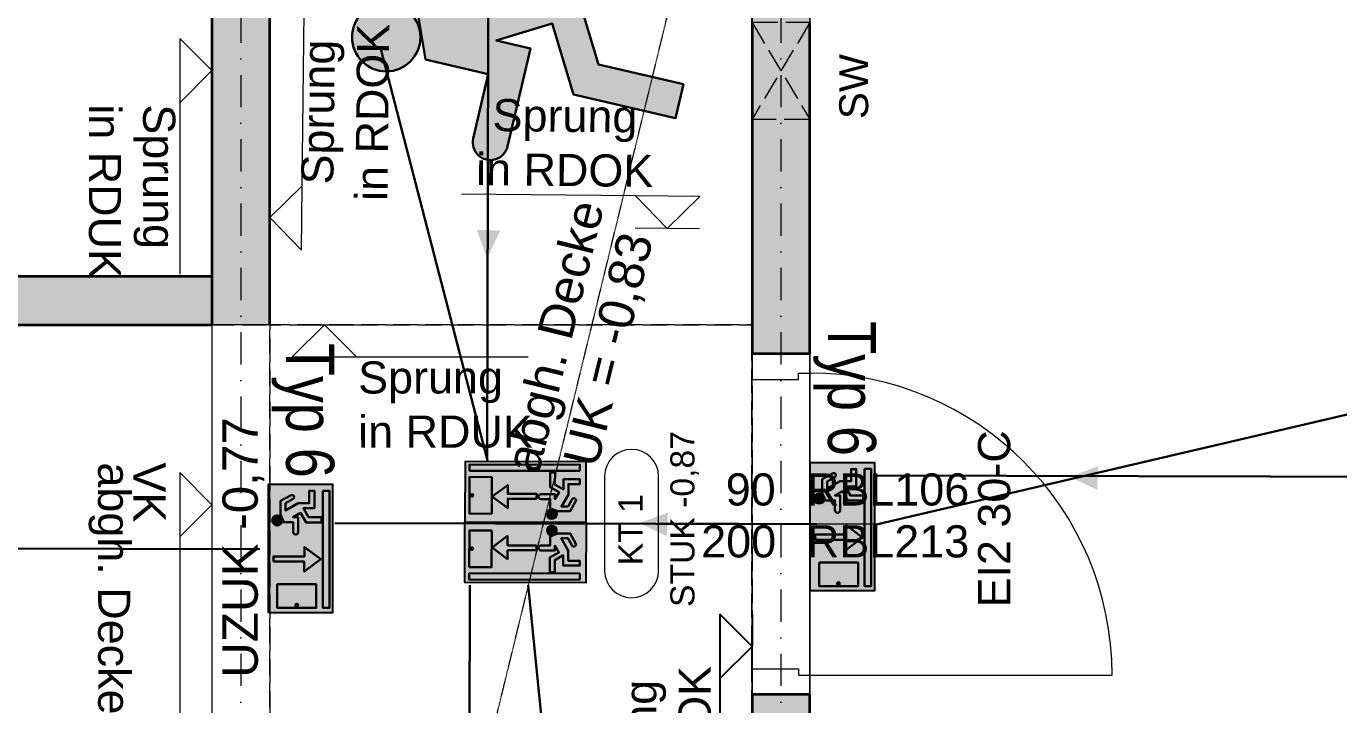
# Model space of a CAD drawing. Header units: millimetres. Extents: x 32522367 to 32638135, y 41424826 to 41540167.
# Drawn here: x 32617142 to 32621224, y 41453141 to 41455252 of the extents above; entities that cross this region are included whole.
import ezdxf
from ezdxf.enums import TextEntityAlignment as Align

# ---------------------------------------------------------------- set-up
doc = ezdxf.new("R2010")
doc.units = ezdxf.units.MM
for name, pattern in [('Raster', [0.2, 0.1, -0.05, 0, -0.05]), ('Strichlinie eng', [0.1, 0.075, -0.025]), ('Untersicht', [0.1, 0.075, -0.025])]:
    doc.linetypes.add(name, pattern=pattern)
for name, color, linetype in [('000 Achsraster Haupt', 251, 'Continuous'), ('120 Wand Innen tragend', 251, 'Continuous'), ('215 DVK darunter', 251, 'Continuous'), ('215 DVK darüber', 251, 'Continuous'), ('220 Bodenaufbau', 251, 'Continuous'), ('230 Decke abgehaengt', 251, 'Continuous'), ('240 Unterdaemmung', 251, 'Continuous'), ('811 Raum 2.Erschließung_ Nebenräume_Allg.räume_Technik', 251, 'Continuous'), ('915 Allgemein Beschriftung', 251, 'Continuous'), ('956 Fensternummer', 251, 'Continuous'), ('Archicad Tür-Marker', 251, 'Continuous'), ('Archicad Türen', 251, 'Continuous'), ('dp_GE_SIBEL', 80, 'Continuous')]:
    doc.layers.add(name, color=color, linetype=linetype)
for name, color, linetype, lineweight in [('000 Achsraster Haupt_Stift_Nr__1', 251, 'Continuous', 13), ('120 Wand Innen tragend_Stift_Nr__1', 251, 'Continuous', 13), ('120 Wand Innen tragend_Stift_Nr__23', 251, 'Continuous', 13), ('120 Wand Innen tragend_Stift_Nr__24', 251, 'Continuous', 13), ('120 Wand Innen tragend_Stift_Nr__6', 251, 'Continuous', 13), ('120 Wand Innen tragend_Stift_Nr__8', 251, 'Continuous', 35), ('215 DVK darunter_Stift_Nr__16', 251, 'Continuous', 25), ('215 DVK darüber_Stift_Nr__17', 251, 'Continuous', 18), ('220 Bodenaufbau_Stift_Nr__19', 251, 'Continuous', 0), ('220 Bodenaufbau_Stift_Nr__6', 251, 'Continuous', 13), ('230 Decke abgehaengt_Stift_Nr__1', 251, 'Continuous', 13), ('230 Decke abgehaengt_Stift_Nr__6', 251, 'Continuous', 13), ('240 Unterdaemmung_Stift_Nr__6', 251, 'Continuous', 13), ('915 Allgemein Beschriftung_Stift_Nr__6', 251, 'Continuous', 13), ('955 Polierplan Beschriftung_Stift_Nr__109', 251, 'Continuous', 13), ('956 Durchbruch Beschriftung_Stift_Nr__61', 251, 'Continuous', 25), ('956 Fensternummer_Stift_Nr__1', 251, 'Continuous', 13), ('970 Brandschutz Beschriftung.Texte_ Bemaßung_ Symbole_ Fluchtwege_Stift_Nr__121', 251, 'Continuous', 13), ('Archicad Tür-Marker_Stift_Nr__1', 251, 'Continuous', 13), ('Archicad Türen_Stift_Nr__1', 251, 'Continuous', 13), ('Archicad Türen_Stift_Nr__8', 251, 'Continuous', 35), ('dp_GE_ST_Attribut_Attribut1', 250, 'Continuous', 5)]:
    doc.layers.add(name, color=color, linetype=linetype, lineweight=lineweight)
doc.layers.add('E2_LEHR_MENSCH_NATIVE', color=112, linetype='Continuous', lineweight=35, true_color=0x20dd55)
doc.layers.add('E2_LEHR_WEG_B_INTERPRETATION', color=112, linetype='Continuous', lineweight=80, true_color=0x20dd55)
doc.layers.add('E_NACHRTECH', color=3, linetype='Continuous', true_color=0x00fa00)
doc.styles.add('DPG_TXT', font='arial.ttf', dxfattribs={"width": 0.8})
doc.styles.add('ERSTELLTER_STIL_1', font='arial.ttf')

# ---------------------------------------------------------------- blocks, each defined once
blk = doc.blocks.new('9809550')
at = {"color": 18, "lineweight": 30, "true_color": 0x000000}
for points in [[(423921.7, 99168.8), (423956.8, 99168.8), (423956.8, 99202.9), (423984.5, 99214.5), (424033.7, 99214.5), (424053.8, 99178.3)], [(424040.2, 99170.9), (424025.2, 99196.7), (423999.7, 99196.8), (424026.2, 99150.3), (424026.2, 99110.9), (424070.2, 99110.9), (424070.2, 99092.3), (424007.5, 99092.3), (424007.5, 99131.7), (423975, 99113.1), (423975, 99067), (423956.5, 99067), (423956.5, 99122.4), (423990.5, 99141.9), (423975.1, 99168.8), (423975.1, 99150.2), (423921.7, 99150.3)]]:
    blk.add_lwpolyline(points, dxfattribs=at)
blk.add_circle((423963.6, 99225.9), 18.1, dxfattribs=at)
for centre, radius, start, end in [((424047.8, 99173.1), 7.96, 195.7299, 41.4005), ((423921.7, 99159.5), 9.27, 89.9849, 270.0151)]:
    blk.add_arc(centre, radius, start, end, dxfattribs=at)
blk = doc.blocks.new('RIVO_ARR_down')
at = {"true_color": 0x56c81e}
h = blk.add_hatch(color=72, dxfattribs=at)
h.dxf.hatch_style = 1
h.paths.add_polyline_path([(2487.16, 1656.78), (2487.16, 1647.95), (2504.83, 1647.95), (2504.83, 1656.78)])
h.paths.add_polyline_path([(2496.19, 1651.84), (2494.51, 1649.58), (2492.81, 1651.85), (2494.2, 1651.85), (2494.2, 1656.07), (2494.9, 1656.08), (2494.9, 1651.84)], flags=16)
h.paths.add_polyline_path([(2498.26, 1653.37), (2499.6, 1653.37), (2499.6, 1654.67), (2500.12, 1654.91, -0.535619), (2499.17, 1655.55, -1), (2500.55, 1655.55, -0.302406), (2500.12, 1654.91), (2500.66, 1655.11), (2502.53, 1655.11), (2503.29, 1653.73, -1.25347), (2502.78, 1653.45), (2502.2, 1654.43), (2501.24, 1654.44), (2502.24, 1652.67), (2502.24, 1651.16), (2503.92, 1651.16), (2503.92, 1650.46), (2501.53, 1650.46), (2501.53, 1651.96), (2500.29, 1651.25), (2500.29, 1649.49), (2499.59, 1649.49), (2499.59, 1651.6), (2500.88, 1652.34), (2500.3, 1653.37), (2500.3, 1652.66), (2498.26, 1652.67, -1)], flags=16)
h.paths.add_polyline_path([(2503.92, 1649.3), (2503.92, 1648.39), (2487.82, 1648.39), (2487.82, 1649.3)], flags=16)
h.paths.add_polyline_path([(2491.07, 1650.21), (2487.82, 1650.21), (2487.82, 1655.56), (2491.07, 1655.56)], flags=16)
h.paths.add_polyline_path([(2488, 1652.89, -1), (2488.38, 1652.89, -1)], flags=0)
at = {"true_color": 0xffffff}
h = blk.add_hatch(color=7, dxfattribs=at)
h.dxf.hatch_style = 1
h.paths.add_polyline_path([(2487.82, 1655.56), (2487.82, 1650.21), (2491.07, 1650.21), (2491.07, 1655.56)])
h.paths.add_polyline_path([(2488.38, 1652.89, -1), (2488, 1652.89, -1)], flags=16)
h = blk.add_hatch(color=7, dxfattribs=at)
h.dxf.hatch_style = 1
h.paths.add_polyline_path([(2494.9, 1651.84), (2494.9, 1656.08), (2494.2, 1656.07), (2494.2, 1651.85), (2492.81, 1651.85), (2494.51, 1649.58), (2496.19, 1651.84)])
h = blk.add_hatch(color=7, dxfattribs=at)
h.dxf.hatch_style = 1
h.paths.add_polyline_path([(2499.6, 1653.37), (2498.26, 1653.37, 1), (2498.26, 1652.67), (2500.3, 1652.66), (2500.3, 1653.37), (2500.88, 1652.34), (2499.59, 1651.6), (2499.59, 1649.49), (2500.29, 1649.49), (2500.29, 1651.25), (2501.53, 1651.96), (2501.53, 1650.46), (2503.92, 1650.46), (2503.92, 1651.16), (2502.24, 1651.16), (2502.24, 1652.67), (2501.24, 1654.44), (2502.2, 1654.43), (2502.78, 1653.45, 1.25347), (2503.29, 1653.73), (2502.53, 1655.11), (2500.66, 1655.11), (2499.6, 1654.67)])
h = blk.add_hatch(color=7, dxfattribs=at)
h.dxf.hatch_style = 1
h.paths.add_polyline_path([(2499.17, 1655.55, 1), (2500.55, 1655.55, 1)])
h = blk.add_hatch(color=7, dxfattribs=at)
h.dxf.hatch_style = 1
h.paths.add_polyline_path([(2488, 1652.89, 1), (2488.38, 1652.89, 1)])
h = blk.add_hatch(color=7, dxfattribs=at)
h.dxf.hatch_style = 1
h.paths.add_polyline_path([(2487.82, 1649.3), (2487.82, 1648.39), (2503.92, 1648.39), (2503.92, 1649.3)])
blk.add_lwpolyline([(2487.16, 1656.78), (2504.83, 1656.78), (2504.83, 1647.95), (2487.16, 1647.95)], close=True)
at = {"color": 18, "lineweight": 30, "true_color": 0x000000}
for points in [[(2491.07, 1655.56), (2487.82, 1655.56), (2487.82, 1650.21), (2491.07, 1650.21)], [(2503.92, 1649.3), (2487.82, 1649.3), (2487.82, 1648.39), (2503.92, 1648.39)]]:
    blk.add_lwpolyline(points, close=True, dxfattribs=at)
blk.add_lwpolyline([(2494.2, 1656.07), (2494.2, 1651.85), (2492.81, 1651.85), (2494.51, 1649.58), (2496.19, 1651.84), (2494.9, 1651.84), (2494.9, 1656.08), (2494.2, 1656.07)], dxfattribs=at)
blk.add_circle((2488.19, 1652.89), 0.19, dxfattribs=at)
at = {"xscale": 0.0381026673526157, "yscale": 0.0381026673526157, "zscale": 0.0381026673526157}
blk.add_blockref('9809550', (-13654.29, -2125.22), dxfattribs=at)
blk = doc.blocks.new('Decke_40', base_point=(62.2639, -15.0783))
at = {"layer": '240 Unterdaemmung_Stift_Nr__6', "color": 7, "linetype": 'Strichlinie eng', "lineweight": 13, "flags": 128}
blk.add_lwpolyline([(62.2639, -15.0783), (63.4634, -15.4304), (62.7395, -17.8964), (78.2546, -22.451), (82.2403, -8.8739), (75.2838, -6.8318), (75.0022, -7.7913), (74.3977, -7.6139), (74.1047, -8.6118), (72.6655, -8.1893), (71.4571, -12.3056), (68.1084, -11.3225), (66.1126, -10.7367), (66.0929, -10.8038), (63.7229, -10.1081)], close=True, dxfattribs=at)
blk = doc.blocks.new('Decke_61', base_point=(56.4114, -7.9618))
at = {"layer": '220 Bodenaufbau_Stift_Nr__19', "color": 255, "linetype": 'Continuous', "lineweight": 0, "flags": 128}
blk.add_lwpolyline([(56.4114, -7.9618), (57.7835, -8.3646), (57.9525, -7.7889), (59.2958, -8.1832), (59.1268, -8.7589), (73.0691, -12.7788), (74.8516, -6.7065), (73.2396, -6.2333), (72.6655, -8.1893)], dxfattribs=at)
at = {"layer": '220 Bodenaufbau_Stift_Nr__6', "color": 7, "linetype": 'Continuous', "lineweight": 13, "flags": 128}
for points in [[(72.0767, -8.0164), (69.8157, -7.3527)], [(72.6655, -8.1893), (72.0767, -8.0164)]]:
    blk.add_lwpolyline(points, dxfattribs=at)
blk = doc.blocks.new('Decke_63', base_point=(63.9405, -3.1893))
at = {"layer": '915 Allgemein Beschriftung_Stift_Nr__6', "color": 7, "linetype": 'Strichlinie eng', "lineweight": 13, "flags": 128}
blk.add_lwpolyline([(63.9405, -3.1893), (62.1238, -9.3781), (72.9471, -12.5554), (74.6793, -6.6544), (69.3253, -5.0826), (69.1238, -5.0235), (68.5999, -6.8082), (66.1339, -6.0843), (66.6578, -4.2996), (65.3913, -3.9278), (65.4758, -3.6399)], close=True, dxfattribs=at)
blk = doc.blocks.new('Decke_80', base_point=(72.0445, -9.6656))
at = {"layer": '230 Decke abgehaengt_Stift_Nr__6', "color": 7, "linetype": 'Strichlinie eng', "lineweight": 13, "flags": 128}
blk.add_lwpolyline([(72.0445, -9.6656), (72.2172, -9.7163), (71.5074, -12.1343), (72.9466, -12.5568), (74.6789, -6.6558), (73.2397, -6.2333), (72.665, -8.1907), (72.4923, -8.14)], close=True, dxfattribs=at)
blk = doc.blocks.new('Decke_81', base_point=(73.2401, -6.2319))
at = {"layer": '240 Unterdaemmung_Stift_Nr__6', "color": 7, "linetype": 'Strichlinie eng', "lineweight": 13, "flags": 128}
blk.add_lwpolyline([(73.2401, -6.2319), (72.6655, -8.1893), (74.1047, -8.6118), (74.6793, -6.6544)], close=True, dxfattribs=at)
blk = doc.blocks.new('Öffnung_183')
at = {"layer": '120 Wand Innen tragend_Stift_Nr__1', "color": 7, "linetype": 'Untersicht', "lineweight": 13}
for p, q in [((74.3695, -7.7098), (74.4577, -8.0484)), ((74.5422, -7.7605), (74.285, -7.9977))]:
    blk.add_line(p, q, dxfattribs=at)
at = {"layer": '120 Wand Innen tragend_Stift_Nr__6', "color": 7, "linetype": 'Untersicht', "lineweight": 13, "flags": 128}
for points in [[(74.5422, -7.7605), (74.3695, -7.7098)], [(74.285, -7.9977), (74.4577, -8.0484)]]:
    blk.add_lwpolyline(points, dxfattribs=at)
at = {"layer": '120 Wand Innen tragend_Stift_Nr__8', "color": 7, "linetype": 'Continuous', "lineweight": 35, "flags": 128}
for points in [[(74.3695, -7.7098), (74.285, -7.9977)], [(74.4577, -8.0484), (74.5422, -7.7605)]]:
    blk.add_lwpolyline(points, dxfattribs=at)
blk = doc.blocks.new('Zargentür 1-Fl 27')
at = {"layer": 'Archicad Türen_Stift_Nr__1', "color": 7, "linetype": 'Continuous', "lineweight": 13}
for p, q in [((0.47, 0), (0.47, 0.94)), ((-0.47, 0), (-0.53, 0)), ((-0.53, 0), (-0.53, -0.18)), ((-0.47, -0.035), (-0.47, 0)), ((0.47, -0.035), (0.47, 0)), ((0.47, 0), (0.53, 0)), ((0.53, 0), (0.53, -0.18)), ((-0.45, -0.035), (-0.47, -0.035)), ((-0.45, -0.18), (-0.45, -0.035)), ((0.45, -0.18), (0.45, -0.035)), ((0.45, -0.035), (0.47, -0.035)), ((-0.53, -0.18), (-0.47, -0.18)), ((-0.47, -0.18), (-0.45, -0.18)), ((0.47, -0.18), (0.45, -0.18)), ((0.53, -0.18), (0.47, -0.18))]:
    blk.add_line(p, q, dxfattribs=at)
at = {"layer": 'Archicad Türen_Stift_Nr__1', "color": 7, "linetype": 'Strichlinie eng', "lineweight": 13}
for p, q in [((-0.53, 0), (0.53, 0)), ((-0.53, -0.18), (0.53, -0.18))]:
    blk.add_line(p, q, dxfattribs=at)
at = {"layer": 'Archicad Türen_Stift_Nr__1', "color": 7, "linetype": 'Continuous', "lineweight": 13}
blk.add_arc((0.47, 0), 0.94, 90, 180, dxfattribs=at)
at = {"layer": 'Archicad Türen_Stift_Nr__8', "color": 7, "linetype": 'Continuous', "lineweight": 35}
for p, q in [((-0.53, 0), (-0.53, -0.18)), ((-0.53, 0), (-0.53, -0.18)), ((0.53, 0), (0.53, -0.18)), ((0.53, 0), (0.53, -0.18))]:
    blk.add_line(p, q, dxfattribs=at)
blk = doc.blocks.new('T Marker AUT 27_8')
at = {"layer": 'Archicad Tür-Marker_Stift_Nr__1', "color": 7, "linetype": 'Continuous', "lineweight": 13}
blk.add_line((0, 0.225), (0, -0.255), dxfattribs=at)
at = {"layer": 'Archicad Tür-Marker_Stift_Nr__1', "color": 7, "lineweight": 13, "style": 'ERSTELLTER_STIL_1'}
for tag, height, rotation, p in [('widthPrefix1st50_0', 0.1, 90, (0.0036, 0.0326)), ('widthPrefix1st50_1', 0.1, 90, (0.165, 0.0325)), ('DUMMY_269', 0.0667, 90, (-0.0631, 0.4956)), ('DUMMY_270', 0.0667, 90, (0.0983, 0.4956)), ('DUMMY_271', 0.1, 90, (0.0036, -0.2199)), ('DUMMY_273', 0.1, 90, (0.165, -0.2962)), ('DUMMY_272', 0.0667, 90, (-0.0631, -0.1)), ('DUMMY_274', 0.0667, 90, (0.0983, -0.1)), ('AC_SillPrefix_STUK', 0.075, 180, (0.2687, -0.3223)), ('DUMMY_268', 0.05, 180, (-0.2687, -0.3834))]:
    blk.add_attdef(tag, text='', height=height, rotation=rotation, dxfattribs=at).set_placement(p, align=Align.BOTTOM_LEFT)
blk = doc.blocks.new('Wand_342', base_point=(74.852, -6.7051))
at = {"layer": '120 Wand Innen tragend_Stift_Nr__24', "linetype": 'Continuous', "lineweight": 13}
for points in [[(74.6793, -6.6544), (74.0794, -8.6981), (74.2521, -8.7488), (74.852, -6.7051)], [(73.44, -10.8762), (73.6127, -10.9269), (73.9535, -9.7659), (73.7808, -9.7152)]]:
    blk.add_hatch(color=92, dxfattribs=at).paths.add_polyline_path(points)
at = {"layer": '120 Wand Innen tragend_Stift_Nr__8', "color": 7, "linetype": 'Continuous', "lineweight": 35}
for p, q in [((74.2521, -8.7488), (74.0794, -8.6981)), ((73.9535, -9.7659), (73.7808, -9.7152))]:
    blk.add_line(p, q, dxfattribs=at)
at = {"layer": '120 Wand Innen tragend_Stift_Nr__8', "color": 7, "linetype": 'Continuous', "lineweight": 35, "flags": 128}
for points in [[(74.285, -7.9977), (74.0794, -8.6981)], [(74.2521, -8.7488), (74.4577, -8.0484)], [(73.7808, -9.7152), (73.44, -10.8762)], [(73.9225, -9.8715), (73.9535, -9.7659)]]:
    blk.add_lwpolyline(points, dxfattribs=at)
at = {"layer": 'Archicad Tür-Marker', "color": 7, "lineweight": 13}
ref = blk.add_blockref('T Marker AUT 27_8', (74.1028, -9.2574), dxfattribs=dict(at, rotation=253.6400720532658))
ref.add_attrib('widthPrefix1st50', 'RBL106', dxfattribs={"layer": 'Archicad Tür-Marker_Stift_Nr__1', "color": 7, "lineweight": 13, "height": 0.1, "rotation": 343.6401, "style": 'ERSTELLTER_STIL_1'}).set_placement((74.1018, -9.2282), align=Align.BOTTOM_LEFT)
ref.add_attrib('widthPrefix1st50_1', 'RBL213', dxfattribs={"layer": 'Archicad Tür-Marker_Stift_Nr__1', "color": 7, "lineweight": 13, "height": 0.1, "rotation": 343.6401, "style": 'ERSTELLTER_STIL_1'}).set_placement((74.0563, -9.3831), align=Align.BOTTOM_LEFT)
ref.add_attrib('AC_SillPrefix_STUK', 'STUK -0,87', dxfattribs={"layer": 'Archicad Tür-Marker_Stift_Nr__1', "color": 7, "lineweight": 13, "height": 0.075, "rotation": 73.6401, "style": 'ERSTELLTER_STIL_1'}).set_placement((73.7072, -9.4101), align=Align.BOTTOM_LEFT)
ref.add_attrib('DUMMY_271', '90', dxfattribs={"layer": 'Archicad Tür-Marker_Stift_Nr__1', "color": 7, "lineweight": 13, "height": 0.1, "rotation": 343.6401, "style": 'ERSTELLTER_STIL_1'}).set_placement((73.8595, -9.157), align=Align.BOTTOM_LEFT)
ref.add_attrib('DUMMY_273', '200', dxfattribs={"layer": 'Archicad Tür-Marker_Stift_Nr__1', "color": 7, "lineweight": 13, "height": 0.1, "rotation": 343.6401, "style": 'ERSTELLTER_STIL_1'}).set_placement((73.7408, -9.2905), align=Align.BOTTOM_LEFT)
at = {"layer": 'Archicad Türen', "color": 7, "linetype": 'Continuous', "lineweight": 13, "rotation": 253.6400720532658}
blk.add_blockref('Zargentür 1-Fl 27', (74.1028, -9.2574), dxfattribs=at)
blk = doc.blocks.new('Wand_367', base_point=(77.252, -10.8488))
at = {"layer": '120 Wand Innen tragend_Stift_Nr__24', "linetype": 'Continuous', "lineweight": 13}
blk.add_hatch(color=92, dxfattribs=at).paths.add_polyline_path([(73.9225, -9.8715), (73.8718, -10.0442), (77.2013, -11.0216), (77.252, -10.8488)])
at = {"layer": '120 Wand Innen tragend_Stift_Nr__8', "color": 7, "linetype": 'Continuous', "lineweight": 35, "flags": 128}
for points in [[(77.252, -10.8488), (73.9225, -9.8715)], [(73.8718, -10.0442), (77.2013, -11.0216)]]:
    blk.add_lwpolyline(points, dxfattribs=at)
blk = doc.blocks.new('Wand_380', base_point=(72.6655, -8.1893))
at = {"layer": '120 Wand Innen tragend_Stift_Nr__23', "linetype": 'Continuous', "lineweight": 13}
blk.add_hatch(color=91, dxfattribs=at).paths.add_polyline_path([(71.6522, -7.7355), (71.61, -7.8794), (72.4927, -8.1386), (72.535, -7.9946)])
at = {"layer": '120 Wand Innen tragend_Stift_Nr__8', "color": 7, "linetype": 'Continuous', "lineweight": 35, "flags": 128}
for points in [[(72.535, -7.9946), (71.6522, -7.7355)], [(71.61, -7.8794), (72.4927, -8.1386)]]:
    blk.add_lwpolyline(points, dxfattribs=at)
blk = doc.blocks.new('Wand_527', base_point=(73.0119, -7.0091))
at = {"layer": '120 Wand Innen tragend_Stift_Nr__24', "linetype": 'Continuous', "lineweight": 13}
blk.add_hatch(color=92, dxfattribs=at).paths.add_polyline_path([(72.8392, -6.9584), (72.4927, -8.1386), (72.6655, -8.1893), (73.0119, -7.0091)])
at = {"layer": '120 Wand Innen tragend_Stift_Nr__8', "color": 7, "linetype": 'Continuous', "lineweight": 35, "flags": 128}
for points in [[(72.8392, -6.9584), (72.4927, -8.1386)], [(73.0119, -7.0091), (72.8392, -6.9584)], [(72.6655, -8.1893), (73.0119, -7.0091)]]:
    blk.add_lwpolyline(points, dxfattribs=at)
blk = doc.blocks.new('Wand_559', base_point=(72.6655, -8.1893))
at = {"layer": '120 Wand Innen tragend_Stift_Nr__1', "color": 7, "linetype": 'Untersicht', "lineweight": 13, "flags": 128}
for points in [[(72.4927, -8.1386), (72.0449, -9.6642)], [(72.2176, -9.7149), (72.6655, -8.1893)]]:
    blk.add_lwpolyline(points, dxfattribs=at)
blk = doc.blocks.new('Höhenbemaßung_156', base_point=(73.823, -9.5716))
at = {"layer": '215 DVK darunter_Stift_Nr__16', "color": 5, "linetype": 'Continuous', "lineweight": 25}
for p, q in [((73.7552, -9.4475), (73.6988, -9.6393)), ((73.823, -9.5716), (73.7552, -9.4475)), ((73.8512, -9.4757), (73.7947, -9.6676)), ((73.6988, -9.6393), (73.823, -9.5716)), ((73.6988, -9.6393), (73.5504, -10.1438))]:
    blk.add_line(p, q, dxfattribs=at)
at = {"layer": '215 DVK darunter_Stift_Nr__16', "color": 5, "lineweight": 25, "char_height": 0.1, "attachment_point": 7, "rotation": 73.6047, "style": 'ERSTELLTER_STIL_1'}
for s, insert in [('\\A1;{\\pql;\\fArial|b0|i0|c0|p0;\\W1.000000;Sprung}', (73.4104, -10.0285)), ('\\A1;{\\pql;\\fArial|b0|i0|c0|p0;\\W1.000000;in FUOK}', (73.5329, -10.1081))]:
    blk.add_mtext(s, dxfattribs=dict(at, insert=insert))
blk = doc.blocks.new('Höhenbemaßung_175', base_point=(72.8287, -8.2372))
at = {"layer": '215 DVK darüber_Stift_Nr__17', "color": 190, "linetype": 'Continuous', "lineweight": 18, "true_color": 0x9900ff}
for p, q in [((72.8287, -8.2372), (72.7047, -8.305)), ((72.7328, -8.2091), (72.9247, -8.2653)), ((72.8966, -8.3613), (72.8287, -8.2372)), ((72.7047, -8.305), (72.8966, -8.3613)), ((72.8966, -8.3613), (73.4085, -8.5113))]:
    blk.add_line(p, q, dxfattribs=at)
at = {"layer": '215 DVK darüber_Stift_Nr__17', "color": 190, "lineweight": 18, "true_color": 0x9900ff, "char_height": 0.1, "attachment_point": 7, "rotation": 343.6652, "style": 'ERSTELLTER_STIL_1'}
for s, insert in [('\\A1;{\\pql;\\fArial|b0|i0|c0|p0;\\W1.000000;Sprung}', (72.8606, -8.5008)), ('\\A1;{\\pql;\\fArial|b0|i0|c0|p0;\\W1.000000;in RDUK}', (72.8212, -8.6351))]:
    blk.add_mtext(s, dxfattribs=dict(at, insert=insert))
blk = doc.blocks.new('Höhenbemaßung_206', base_point=(73.9364, -8.2497))
at = {"layer": '215 DVK darüber_Stift_Nr__17', "color": 190, "linetype": 'Continuous', "lineweight": 18, "true_color": 0x9900ff}
for p, q in [((73.87, -8.1248), (73.3525, -7.9668)), ((74.0612, -8.1833), (73.87, -8.1248)), ((73.87, -8.1248), (73.9364, -8.2497)), ((73.9364, -8.2497), (74.0612, -8.1833)), ((74.032, -8.2789), (73.8408, -8.2205))]:
    blk.add_line(p, q, dxfattribs=at)
at = {"layer": '215 DVK darüber_Stift_Nr__17', "color": 190, "lineweight": 18, "true_color": 0x9900ff, "char_height": 0.1, "attachment_point": 7, "rotation": 343.0149, "style": 'ERSTELLTER_STIL_1'}
for s, insert in [('\\A1;{\\pql;\\fArial|b0|i0|c0|p0;\\W1.000000;Sprung}', (73.4911, -7.8347)), ('\\A1;{\\pql;\\fArial|b0|i0|c0|p0;\\W1.000000;in RDOK}', (73.4029, -7.9542))]:
    blk.add_mtext(s, dxfattribs=dict(at, insert=insert))
blk = doc.blocks.new('Höhenbemaßung_207', base_point=(72.7594, -7.8693))
at = {"layer": '215 DVK darüber_Stift_Nr__17', "color": 190, "linetype": 'Continuous', "lineweight": 18, "true_color": 0x9900ff}
for p, q in [((72.8842, -7.8029), (73.0423, -7.2854)), ((72.7302, -7.9649), (72.7886, -7.7736)), ((72.8842, -7.8029), (72.7594, -7.8693)), ((72.8258, -7.9941), (72.8842, -7.8029)), ((72.7594, -7.8693), (72.8258, -7.9941))]:
    blk.add_line(p, q, dxfattribs=at)
at = {"layer": '215 DVK darüber_Stift_Nr__17', "color": 190, "lineweight": 18, "true_color": 0x9900ff, "char_height": 0.1, "attachment_point": 7, "rotation": 73.0149, "style": 'ERSTELLTER_STIL_1'}
for s, insert in [('\\A1;{\\pql;\\fArial|b0|i0|c0|p0;\\W1.000000;Sprung}', (73.0069, -7.8352)), ('\\A1;{\\pql;\\fArial|b0|i0|c0|p0;\\W1.000000;in RDOK}', (73.1264, -7.9234))]:
    blk.add_mtext(s, dxfattribs=dict(at, insert=insert))
blk = doc.blocks.new('Höhenbemaßung_208', base_point=(72.7155, -7.3798))
at = {"layer": '215 DVK darüber_Stift_Nr__17', "color": 190, "linetype": 'Continuous', "lineweight": 18, "true_color": 0x9900ff}
for p, q in [((72.6477, -7.2557), (72.5914, -7.4476)), ((72.7155, -7.3798), (72.6477, -7.2557)), ((72.7436, -7.2838), (72.6874, -7.4757)), ((72.5914, -7.4476), (72.7155, -7.3798)), ((72.5914, -7.4476), (72.4414, -7.9595))]:
    blk.add_line(p, q, dxfattribs=at)
at = {"layer": '215 DVK darüber_Stift_Nr__17', "color": 190, "lineweight": 18, "true_color": 0x9900ff, "char_height": 0.1, "attachment_point": 7, "rotation": 253.6652, "style": 'ERSTELLTER_STIL_1'}
for s, insert in [('\\A1;{\\pql;\\fArial|b0|i0|c0|p0;\\W1.000000;in RDUK}', (72.3176, -7.3723)), ('\\A1;{\\pql;\\fArial|b0|i0|c0|p0;\\W1.000000;Sprung}', (72.4519, -7.4116))]:
    blk.add_mtext(s, dxfattribs=dict(at, insert=insert))
blk = doc.blocks.new('Höhenbemaßung_265', base_point=(72.335, -8.6758))
at = {"layer": '215 DVK darüber_Stift_Nr__17', "color": 190, "linetype": 'Continuous', "lineweight": 18, "true_color": 0x9900ff}
for p, q in [((72.2672, -8.5517), (72.2109, -8.7437)), ((72.335, -8.6758), (72.2672, -8.5517)), ((72.3632, -8.5798), (72.3069, -8.7718)), ((72.2109, -8.7437), (72.335, -8.6758)), ((72.2109, -8.7437), (71.9944, -9.4826))]:
    blk.add_line(p, q, dxfattribs=at)
at = {"layer": '215 DVK darüber_Stift_Nr__17', "color": 190, "lineweight": 18, "true_color": 0x9900ff, "char_height": 0.1, "attachment_point": 7, "rotation": 253.6653, "style": 'ERSTELLTER_STIL_1'}
for s, insert in [('\\A1;{\\pql;\\fArial|b0|i0|c0|p0;\\W1.000000;abgh. Decke}', (72.0036, -8.4413)), ('\\A1;{\\pql;\\fArial|b0|i0|c0|p0;\\W1.000000;VK}', (72.138, -8.4807))]:
    blk.add_mtext(s, dxfattribs=dict(at, insert=insert))
blk = doc.blocks.new('Etikett_214', base_point=(73.8916, -9.1936))
at = {"layer": '956 Fensternummer_Stift_Nr__1', "color": 7, "linetype": 'Continuous', "lineweight": 13}
blk.add_line((73.8916, -9.1936), (73.6517, -9.1232), dxfattribs=at)
at = {"layer": '956 Fensternummer_Stift_Nr__1', "color": 7, "linetype": 'Continuous', "lineweight": 13, "flags": 128}
blk.add_lwpolyline([(73.6931, -8.9822, 1), (73.532, -8.9349), (73.4492, -9.2169, 1), (73.6103, -9.2642)], format="xyb", close=True, dxfattribs=at)
at = {"layer": '956 Fensternummer_Stift_Nr__1', "color": 7, "lineweight": 13, "insert": (73.5321, -9.0881), "char_height": 0.075, "attachment_point": 2, "rotation": 73.6401, "style": 'ERSTELLTER_STIL_1'}
blk.add_mtext('\\A1;{\\pqc;\\pt0,1;\\fArial|b0|i0|c0|p0;\\W1.000000;KT 1\\fArial|b0|i0|c0|p0;\\W1.000000;\\A1{\\H.66x;\\S^  ;}\\fArial|b0|i0|c0|p0;\\W1.000000;\\fArial|b0|i0|c0|p0;\\W1.000000;\\A1{\\H.66x;\\S^  ;}\\fArial|b0|i0|c0|p0;\\W1.000000; \\fArial|b0|i0|c0|p0;\\W1.000000;\\fArial|b0|i0|c0|p0;\\W1.000000;\\fArial|b0|i0|c0|p0;\\W1.000000;\\fArial|b0|i0|c0|p0;\\W1.000000;\\fArial|b0|i0|c0|p0;\\W1.000000;\\fArial|b0|i0|c0|p0;\\W1.000000;\\fArial|b0|i0|c0|p0;\\W1.000000;\\fArial|b0|i0|c0|p0;\\W1.000000;\\fArial|b0|i0|c0|p0;\\W1.000000;\\fArial|b0|i0|c0|p0;\\W1.000000;\\fArial|b0|i0|c0|p0;\\W1.000000;\\fArial|b0|i0|c0|p0;\\W1.000000;\\fArial|b0|i0|c0|p0;\\W1.000000;\\fArial|b0|i0|c0|p0;\\W1.000000;\\fArial|b0|i0|c0|p0;\\W1.000000;\\fArial|b0|i0|c0|p0;\\W1.000000;\\fArial|b0|i0|c0|p0;\\W1.000000;\\fArial|b0|i0|c0|p0;\\W1.000000;\\fArial|b0|i0|c0|p0;\\W1.000000;\\fArial|b0|i0|c0|p0;\\W1.000000;\\fArial|b0|i0|c0|p0;\\W1.000000;\\fArial|b0|i0|c0|p0;\\W1.000000;\\fArial|b0|i0|c0|p0;\\W1.000000;\\fArial|b0|i0|c0|p0;\\W1.000000;\\fArial|b0|i0|c0|p0;\\W1.000000;\\fArial|b0|i0|c0|p0;\\W1.000000;\\fArial|b0|i0|c0|p0;\\W1.000000;\\fArial|b0|i0|c0|p0;\\W1.000000;\\fArial|b0|i0|c0|p0;\\W1.000000;\\fArial|b0|i0|c0|p0;\\W1.000000;\\fArial|b0|i0|c0|p0;\\W1.000000;\\fArial|b0|i0|c0|p0;\\W1.000000;\\fArial|b0|i0|c0|p0;\\W1.000000;\\fArial|b0|i0|c0|p0;\\W1.000000;\\fArial|b0|i0|c0|p0;\\W1.000000;\\fArial|b0|i0|c0|p0;\\W1.000000;\\fArial|b0|i0|c0|p0;\\W1.000000;\\fArial|b0|i0|c0|p0;\\W1.000000;\\fArial|b0|i0|c0|p0;\\W1.000000;\\fArial|b0|i0|c0|p0;\\W1.000000;\\fArial|b0|i0|c0|p0;\\W1.000000;\\fArial|b0|i0|c0|p0;\\W1.000000;\\fArial|b0|i0|c0|p0;\\W1.000000;}', dxfattribs=at)
blk = doc.blocks.new('Standard-Rastermarker_19')
at = {"layer": '000 Achsraster Haupt_Stift_Nr__1', "color": 7, "linetype": 'Raster', "lineweight": 13}
blk.add_line((1, 0), (50.0835, 0), dxfattribs=at)
at = {"layer": '000 Achsraster Haupt_Stift_Nr__1', "color": 7, "lineweight": 13, "style": 'ERSTELLTER_STIL_1'}
for tag, p in [('AC_MarkerText_1_0', (-0.3593, -0.0343)), ('AC_MarkerText_1_1', (51.2242, -0.0343))]:
    blk.add_attdef(tag, text='', height=0.15, rotation=90, dxfattribs=at).set_placement(p, align=Align.TOP_CENTER)
blk = doc.blocks.new('RIVO_ARR_bothsided')
at = {"true_color": 0x56c81e}
h = blk.add_hatch(color=72, dxfattribs=at)
h.paths.add_polyline_path([(2486.81, 1596), (2486.81, 1587.17), (2504.48, 1587.17), (2504.48, 1596)])
h.paths.add_polyline_path([(2487.47, 1594.65), (2487.47, 1595.56), (2503.57, 1595.56), (2503.57, 1594.65)], flags=16)
h.paths.add_polyline_path([(2493.04, 1592.57), (2493.04, 1591.28), (2497.28, 1591.28), (2497.27, 1590.57), (2493.05, 1590.57), (2493.05, 1589.19), (2490.78, 1590.89)], flags=16)
h.paths.add_polyline_path([(2490.72, 1593.74), (2490.72, 1588.39), (2487.47, 1588.39), (2487.47, 1593.74)], flags=16)
h.paths.add_polyline_path([(2487.65, 1591.06, -1), (2488.03, 1591.06, -1)], flags=0)
h.paths.add_polyline_path([(2500.35, 1591.25), (2500.53, 1591.57), (2499.24, 1592.31), (2499.24, 1594.42), (2499.94, 1594.42), (2499.94, 1592.66), (2501.18, 1591.95), (2501.18, 1593.45), (2503.57, 1593.45), (2503.57, 1592.75), (2501.89, 1592.75), (2501.89, 1591.24), (2500.88, 1589.47), (2501.85, 1589.48), (2502.43, 1590.46, -1.008523), (2503.01, 1590.29), (2502.18, 1588.8), (2500.3, 1588.8), (2499.77, 1589, -0.302406), (2500.2, 1588.36, -1), (2498.82, 1588.36, -0.535619), (2499.77, 1589), (2499.25, 1589.24), (2499.25, 1590.54), (2497.91, 1590.54, -0.998804), (2497.91, 1591.24)], flags=16)
at = {"true_color": 0xffffff}
for points in [[(2503.57, 1594.65), (2503.57, 1595.56), (2487.47, 1595.56), (2487.47, 1594.65)], [(2490.72, 1593.74), (2487.47, 1593.74), (2487.47, 1588.39), (2490.72, 1588.39)], [(2493.04, 1591.28), (2493.04, 1592.57), (2490.78, 1590.89), (2493.05, 1589.19), (2493.05, 1590.57), (2497.27, 1590.57), (2497.28, 1591.28)], [(2499.95, 1590.54), (2499.95, 1591.25), (2497.91, 1591.24, 0.998804), (2497.91, 1590.54), (2499.25, 1590.54), (2499.25, 1589.24), (2500.3, 1588.8), (2502.18, 1588.8), (2503.01, 1590.29, 1.008523), (2502.43, 1590.46), (2501.85, 1589.48), (2500.88, 1589.47), (2501.89, 1591.24), (2501.89, 1592.75), (2503.57, 1592.75), (2503.57, 1593.45), (2501.18, 1593.45), (2501.18, 1591.95), (2499.94, 1592.66), (2499.94, 1594.42), (2499.24, 1594.42), (2499.24, 1592.31), (2500.53, 1591.57)], [(2487.65, 1591.06, 1), (2488.03, 1591.06, 1)], [(2500.2, 1588.36, 1), (2498.82, 1588.36, 1)], [(2487.47, 1580.6), (2490.72, 1580.6), (2490.72, 1585.95), (2487.47, 1585.95)], [(2493.04, 1583.07), (2497.28, 1583.07), (2497.27, 1583.77), (2493.05, 1583.77), (2493.05, 1585.15), (2490.78, 1583.45), (2493.04, 1581.77)], [(2500.88, 1584.83), (2501.85, 1584.82), (2502.5, 1583.71, 0.97219), (2502.94, 1584.13), (2502.18, 1585.5), (2500.3, 1585.5), (2499.25, 1585.06), (2499.25, 1583.76), (2497.91, 1583.76, 1), (2497.91, 1583.06), (2499.95, 1583.05), (2499.95, 1583.76), (2500.53, 1582.74), (2499.24, 1582), (2499.24, 1579.88), (2499.94, 1579.88), (2499.94, 1581.64), (2501.18, 1582.35), (2501.18, 1580.85), (2503.57, 1580.85), (2503.57, 1581.56), (2501.89, 1581.56), (2501.89, 1583.06)], [(2498.82, 1585.94, 1), (2500.2, 1585.94, 1)], [(2487.65, 1583.29, 1), (2488.03, 1583.29, 1)], [(2503.57, 1578.78), (2503.57, 1579.69), (2487.47, 1579.69), (2487.47, 1578.78)]]:
    blk.add_hatch(color=7, dxfattribs=at).paths.add_polyline_path(points)
at = {"true_color": 0x56c81e}
h = blk.add_hatch(color=72, dxfattribs=at)
h.paths.add_polyline_path([(2486.81, 1587.17), (2486.81, 1578.34), (2504.48, 1578.34), (2504.48, 1587.17)])
h.paths.add_polyline_path([(2497.27, 1583.77), (2497.28, 1583.07), (2493.04, 1583.07), (2493.04, 1581.77), (2490.78, 1583.45), (2493.05, 1585.15), (2493.05, 1583.77)], flags=16)
h.paths.add_polyline_path([(2499.25, 1583.76), (2499.25, 1585.06), (2499.77, 1585.3, -0.535619), (2498.82, 1585.94, -1), (2500.2, 1585.94, -0.302406), (2499.77, 1585.3), (2500.3, 1585.5), (2502.18, 1585.5), (2502.94, 1584.13, -0.97219), (2502.5, 1583.71), (2501.85, 1584.82), (2500.88, 1584.83), (2501.89, 1583.06), (2501.89, 1581.56), (2503.57, 1581.56), (2503.57, 1580.85), (2501.18, 1580.85), (2501.18, 1582.35), (2499.94, 1581.64), (2499.94, 1579.88), (2499.24, 1579.88), (2499.24, 1582), (2500.53, 1582.74), (2499.95, 1583.76), (2499.95, 1583.05), (2497.91, 1583.06, -1), (2497.91, 1583.76)], flags=16)
h.paths.add_polyline_path([(2490.72, 1580.6), (2487.47, 1580.6), (2487.47, 1585.95), (2490.72, 1585.95)], flags=16)
h.paths.add_polyline_path([(2503.57, 1579.69), (2503.57, 1578.78), (2487.47, 1578.78), (2487.47, 1579.69)], flags=16)
for points in [[(2486.81, 1587.17), (2504.48, 1587.17), (2504.48, 1596), (2486.81, 1596)], [(2486.81, 1587.17), (2504.48, 1587.17), (2504.48, 1578.34), (2486.81, 1578.34)]]:
    blk.add_lwpolyline(points, close=True)
at = {"color": 18, "lineweight": 30, "true_color": 0x000000}
for points in [[(2503.57, 1594.65), (2487.47, 1594.65), (2487.47, 1595.56), (2503.57, 1595.56)], [(2490.72, 1588.39), (2487.47, 1588.39), (2487.47, 1593.74), (2490.72, 1593.74)], [(2490.72, 1585.95), (2487.47, 1585.95), (2487.47, 1580.6), (2490.72, 1580.6)], [(2503.57, 1579.69), (2487.47, 1579.69), (2487.47, 1578.78), (2503.57, 1578.78)]]:
    blk.add_lwpolyline(points, close=True, dxfattribs=at)
for points in [[(2497.27, 1590.57), (2493.05, 1590.57), (2493.05, 1589.19), (2490.78, 1590.89), (2493.04, 1592.57), (2493.04, 1591.28), (2497.28, 1591.28), (2497.27, 1590.57)], [(2497.27, 1583.77), (2493.05, 1583.77), (2493.05, 1585.15), (2490.78, 1583.45), (2493.04, 1581.77), (2493.04, 1583.07), (2497.28, 1583.07), (2497.27, 1583.77)]]:
    blk.add_lwpolyline(points, dxfattribs=at)
for centre in [(2487.84, 1591.06), (2487.84, 1583.29)]:
    blk.add_circle(centre, 0.19, dxfattribs=at)
at = {"xscale": -0.0381026673526157, "yscale": 0.0381026673526157, "zscale": 0.0381026673526157, "rotation": 180}
blk.add_blockref('9809550', (-13654.64, 5369.13), dxfattribs=at)
at = {"xscale": 0.0381026673526157, "yscale": 0.0381026673526157, "zscale": 0.0381026673526157}
blk.add_blockref('9809550', (-13654.64, -2194.83), dxfattribs=at)
blk = doc.blocks.new('98095500')
at = {"color": 18, "lineweight": 30, "true_color": 0x000000}
for points in [[(423921.73, 99168.82), (423956.82, 99168.82), (423956.82, 99202.95), (423984.52, 99214.53), (424033.69, 99214.53), (424053.79, 99178.33)], [(424040.17, 99170.92), (424025.2, 99196.66), (423999.74, 99196.78), (424026.18, 99150.32), (424026.18, 99110.9), (424070.22, 99110.9), (424070.22, 99092.32), (424007.48, 99092.32), (424007.48, 99131.68), (423974.96, 99113.11), (423974.96, 99066.99), (423956.52, 99066.99), (423956.52, 99122.44), (423990.54, 99141.87), (423975.12, 99168.79), (423975.12, 99150.21), (423921.73, 99150.28)]]:
    blk.add_lwpolyline(points, dxfattribs=at)
blk.add_circle((423963.6, 99225.86), 18.08, dxfattribs=at)
for centre, radius, start, end in [((424047.83, 99173.07), 7.96, 195.72991, 41.40047), ((423921.73, 99159.55), 9.27, 89.9849, 270.0151)]:
    blk.add_arc(centre, radius, start, end, dxfattribs=at)
blk = doc.blocks.new('750298750')
h = blk.add_hatch(color=3)
h.paths.add_polyline_path([(426943.63, 99576.9), (426968.12, 99576.79), (426982.52, 99552.02, 1.25347), (426995.63, 99559.16), (426976.28, 99593.98), (426928.98, 99593.98), (426902.34, 99582.83), (426902.34, 99550.01), (426868.58, 99550.01, 1), (426868.59, 99532.17), (426919.94, 99532.11), (426919.94, 99549.98), (426934.78, 99524.08), (426902.06, 99505.39), (426902.06, 99452.05), (426919.79, 99452.05), (426919.79, 99496.41), (426951.07, 99514.28), (426951.07, 99476.42), (427011.43, 99476.42), (427011.43, 99494.29), (426969.06, 99494.29), (426969.06, 99532.21)])
h.paths.add_polyline_path([(426891.47, 99604.88, 1), (426926.25, 99604.88, 1)])
at = {"xscale": 0.9619413167778113, "yscale": 0.9619413167778113, "zscale": 0.9619413167778113}
blk.add_blockref('98095500', (19080.76, 4155.42), dxfattribs=at)
blk = doc.blocks.new('E2_MOL_LEHRPERSON_ZENTRIERT')
blk.add_blockref('750298750', (-426935.55, -99537.16))

msp = doc.modelspace()

# ---------------------------------------------------------------- linework, layer by layer
at = {"layer": '230 Decke abgehaengt_Stift_Nr__1', "color": 7, "linetype": 'Strichlinie eng', "lineweight": 13}
msp.add_line((32617898.821, 41450212.781), (32619398.791, 41456362.789), dxfattribs=at)
at = {"layer": '811 Raum 2.Erschließung_ Nebenräume_Allg.räume_Technik', "color": 40, "linetype": 'Continuous', "lineweight": 0, "true_color": 0xffd933, "flags": 128}
msp.add_lwpolyline([(32610018.739, 41466112.741), (32610018.787, 41456542.741), (32617898.79, 41456542.781), (32619398.791, 41456542.789), (32619578.79, 41456542.789), (32623228.788, 41456542.808), (32623228.789, 41456362.808), (32619578.791, 41456362.789), (32619578.807, 41453062.789), (32623228.806, 41453062.808), (32623228.821, 41450032.808), (32619578.821, 41450032.789), (32619398.821, 41450032.789), (32614878.823, 41450032.766), (32614878.836, 41447562.766), (32616928.836, 41447562.776), (32616928.837, 41447382.776), (32614878.837, 41447382.766), (32614878.863, 41442212.772), (32627278.861, 41442212.834)], dxfattribs=at)
at = {"layer": '811 Raum 2.Erschließung_ Nebenräume_Allg.räume_Technik', "color": 51, "linetype": 'Continuous', "lineweight": 0, "true_color": 0xf5ffa6, "flags": 128}
msp.add_lwpolyline([(32610858.801, 41454322.745), (32610858.791, 41456362.746), (32608418.791, 41456362.733), (32608418.822, 41450212.733), (32617218.823, 41450212.777), (32617218.81, 41452732.777), (32617898.809, 41452732.781), (32617898.822, 41450212.781), (32619398.821, 41450212.789), (32619398.791, 41456362.789), (32617898.791, 41456362.781), (32617898.802, 41454322.781)], close=True, dxfattribs=at)
at = {"layer": '811 Raum 2.Erschließung_ Nebenräume_Allg.räume_Technik', "color": 31, "linetype": 'Continuous', "lineweight": 0, "true_color": 0xffcc66, "flags": 128}
msp.add_lwpolyline([(32615048.801, 41454472.767), (32617718.801, 41454472.78), (32617718.796, 41455432.78), (32616998.796, 41455432.776), (32616998.791, 41456362.777), (32615048.791, 41456362.767)], close=True, dxfattribs=at)
at = {"layer": 'E2_LEHR_WEG_B_INTERPRETATION', "color": 112, "true_color": 0x20dd55}
for points in [[(32618575.049, 41454529.702), (32618542.364, 41454618.63), (32618615.665, 41454615.299)], [(32620386.619, 41453850.094), (32620475.548, 41453882.779), (32620472.217, 41453809.478)], [(32619048.448, 41453705.886), (32619137.376, 41453738.571), (32619134.045, 41453665.27)]]:
    msp.add_solid(points, dxfattribs=at)
at = {"layer": 'E_NACHRTECH', "color": 3, "lineweight": 30}
for points in [[(32618574.93, 41453897.303), (32618580.974, 41456538.327)], [(32623886.609, 41453844.089), (32619779.735, 41453853.487)], [(32619599.307, 41453702.355), (32618101.182, 41453705.783)], [(32617868.19, 41453625.026), (32608669.261, 41453646.074), (32608920.595, 41453645.499), (32608914.841, 41451130.451)], [(32618513.762, 41450205.243), (32618521.331, 41453513.255)]]:
    msp.add_lwpolyline(points, dxfattribs=at)
at = {"layer": 'E_NACHRTECH', "color": 4, "lineweight": 30}
for points in [[(32618244.321, 41455180.698), (32618576.609, 41453900.688)], [(32621969.149, 41454211.318), (32619780.962, 41453700.384)], [(32618913.686, 41451403.781), (32618702.448, 41453512.423)]]:
    msp.add_lwpolyline(points, dxfattribs=at)

# ---------------------------------------------------------------- block references
at = {"xscale": 21.32666990858169, "yscale": 21.32666990858169, "zscale": 21.32666990858169, "rotation": 359.8688980533605}
msp.add_blockref('RIVO_ARR_bothsided', (32565393.101, 41419981.714), dxfattribs=at)
at = {"layer": '000 Achsraster Haupt', "color": 7, "linetype": 'Continuous', "lineweight": 18, "xscale": 999.9999999999995, "yscale": 999.9999999999995, "zscale": 999.9999999999995, "rotation": 270.0002901272617}
for p in [(32617808.662, 41481712.782), (32619488.662, 41481712.79)]:
    msp.add_blockref('Standard-Rastermarker_19', p, dxfattribs=at)
at = {"layer": '120 Wand Innen tragend', "color": 7, "lineweight": 35, "xscale": 1000, "yscale": 1000, "zscale": 1000, "rotation": 16.36019999999994}
for name, p in [('Wand_342', (32619578.791, 41456362.789)), ('Wand_380', (32617898.802, 41454322.781)), ('Wand_527', (32617898.795, 41455552.781)), ('Wand_559', (32617898.801, 41454322.781)), ('Wand_367', (32623048.806, 41453062.807))]:
    msp.add_blockref(name, p, dxfattribs=at)
at = {"layer": '120 Wand Innen tragend', "color": 7, "linetype": 'Continuous', "lineweight": 13, "xscale": 1000, "yscale": 1000, "zscale": 1000, "rotation": 16.36019999999994}
msp.add_blockref('Öffnung_183', (32545868.865, 41441712.417), dxfattribs=at)
at = {"layer": '215 DVK darunter', "color": 5, "lineweight": 25, "xscale": 1000, "yscale": 1000, "zscale": 1000, "rotation": 16.36019999999994}
msp.add_blockref('Höhenbemaßung_156', (32619398.805, 41453322.432), dxfattribs=at)
at = {"layer": '215 DVK darüber', "color": 190, "lineweight": 18, "true_color": 0x9900ff, "xscale": 1000, "yscale": 1000, "zscale": 1000, "rotation": 16.36019999999994}
for name, p in [('Höhenbemaßung_207', (32617898.8, 41454656.263)), ('Höhenbemaßung_208', (32617718.798, 41455113.602)), ('Höhenbemaßung_206', (32619135.296, 41454622.787)), ('Höhenbemaßung_175', (32618068.973, 41454322.775)), ('Höhenbemaßung_265', (32617718.804, 41453762.862))]:
    msp.add_blockref(name, p, dxfattribs=at)
at = {"layer": '220 Bodenaufbau', "color": 255, "linetype": 'Continuous', "lineweight": 0, "xscale": 1000, "yscale": 1000, "zscale": 1000, "rotation": 16.36019999999994}
msp.add_blockref('Decke_61', (32602238.823, 41449962.702), dxfattribs=at)
at = {"layer": '230 Decke abgehaengt', "color": 7, "linetype": 'Strichlinie eng', "lineweight": 13, "xscale": 1000, "yscale": 1000, "zscale": 1000, "rotation": 16.36019999999994}
msp.add_blockref('Decke_80', (32617718.809, 41452731.306), dxfattribs=at)
at = {"layer": '240 Unterdaemmung', "color": 7, "linetype": 'Strichlinie eng', "lineweight": 13, "xscale": 1000, "yscale": 1000, "zscale": 1000, "rotation": 16.36019999999994}
for name, p in [('Decke_40', (32609858.849, 41444782.845)), ('Decke_81', (32617898.791, 41456362.782))]:
    msp.add_blockref(name, p, dxfattribs=at)
at = {"layer": '915 Allgemein Beschriftung', "color": 7, "linetype": 'Strichlinie eng', "lineweight": 13, "xscale": 1000, "yscale": 1000, "zscale": 1000, "rotation": 16.36019999999994}
msp.add_blockref('Decke_63', (32608118.789, 41456662.731), dxfattribs=at)
at = {"layer": '956 Fensternummer', "color": 7, "linetype": 'Continuous', "lineweight": 13, "xscale": 1000, "yscale": 1000, "zscale": 1000, "rotation": 16.36019999999994}
msp.add_blockref('Etikett_214', (32619358.177, 41453704.488), dxfattribs=at)
at = {"layer": 'dp_GE_SIBEL'}
ref = msp.add_blockref('RIVO_ARR_down', (32657094.54, 41397177.555), dxfattribs=dict(at, xscale=22.64316256777142, yscale=22.64316256777142, rotation=90.00000000033135))
ref.add_attrib('ATTRIBUT1', 'Typ 6', dxfattribs={"layer": 'dp_GE_ST_Attribut_Attribut1', "height": 150, "rotation": 270, "style": 'DPG_TXT', "width": 0.8, "flags": 8}).set_placement((32619709.803, 41453914.79), align=Align.MIDDLE_RIGHT)
ref = msp.add_blockref('RIVO_ARR_down', (32655409.329, 41397109.717), dxfattribs=dict(at, xscale=22.64316256777142, yscale=22.64316256777142, rotation=89.99999999652103))
ref.add_attrib('ATTRIBUT1', 'Typ 6', dxfattribs={"layer": 'dp_GE_ST_Attribut_Attribut1', "height": 150, "rotation": 270, "style": 'DPG_TXT', "width": 0.8, "flags": 8}).set_placement((32618024.592, 41453846.953), align=Align.MIDDLE_RIGHT)
at = {"layer": 'E2_LEHR_MENSCH_NATIVE', "color": 112, "true_color": 0x20dd55, "xscale": 6.107755025382398, "yscale": 6.107755025382398, "rotation": 76.93230151280117}
msp.add_blockref('E2_MOL_LEHRPERSON_ZENTRIERT', (32618700.904, 41455282.749), dxfattribs=at)

# ---------------------------------------------------------------- texts
at = {"layer": '230 Decke abgehaengt_Stift_Nr__1', "color": 7, "linetype": 'Continuous', "lineweight": 13, "insert": (32618877.313, 41454264.088), "char_height": 110, "attachment_point": 5, "rotation": 76.293322, "line_spacing_factor": 0.939024, "style": 'ERSTELLTER_STIL_1'}
msp.add_mtext('\\A1;{\\pqc;\\fArial|b0|i0|c0|p0;\\W1.000000;abgh. Decke \\P\\pqc;\\fArial|b0|i0|c0|p0;\\W1.000000;UK = \\fArial|b0|i0|c0|p0;\\W1.000000;-0,83}', dxfattribs=at)
at = {"layer": '955 Polierplan Beschriftung_Stift_Nr__109', "color": 7, "linetype": 'Continuous', "lineweight": 13, "insert": (32617816.771, 41453629.831), "char_height": 110, "attachment_point": 5, "rotation": 90.000276, "style": 'ERSTELLTER_STIL_1'}
msp.add_mtext('\\A1;{\\pqc;\\fArial|b0|i0|c0|p0;\\W1.000000;UZ\\fArial|b0|i0|c0|p0;\\W1.000000;UK \\fArial|b0|i0|c0|p0;\\W1.000000;-0,77}', dxfattribs=at)
at = {"layer": '956 Durchbruch Beschriftung_Stift_Nr__61', "color": 5, "linetype": 'Continuous', "lineweight": 25, "insert": (32619670.083, 41454962.79), "char_height": 90, "attachment_point": 1, "rotation": 90.000272, "style": 'ERSTELLTER_STIL_1'}
msp.add_mtext('\\A1;{\\pql;\\fArial|b0|i0|c0|p0;\\W1.000000;SW}', dxfattribs=at)
at = {"layer": '970 Brandschutz Beschriftung.Texte_ Bemaßung_ Symbole_ Fluchtwege_Stift_Nr__121', "color": 1, "linetype": 'Continuous', "lineweight": 13, "true_color": 0xe60000, "insert": (32620101.796, 41453994.621), "char_height": 100, "attachment_point": 3, "rotation": 90.000272, "style": 'ERSTELLTER_STIL_1'}
msp.add_mtext('\\A1;{\\pqr;\\fArial|b0|i0|c0|p0;\\W1.000000;EI2 30-C }', dxfattribs=at)

doc.saveas('drawing.dxf')
